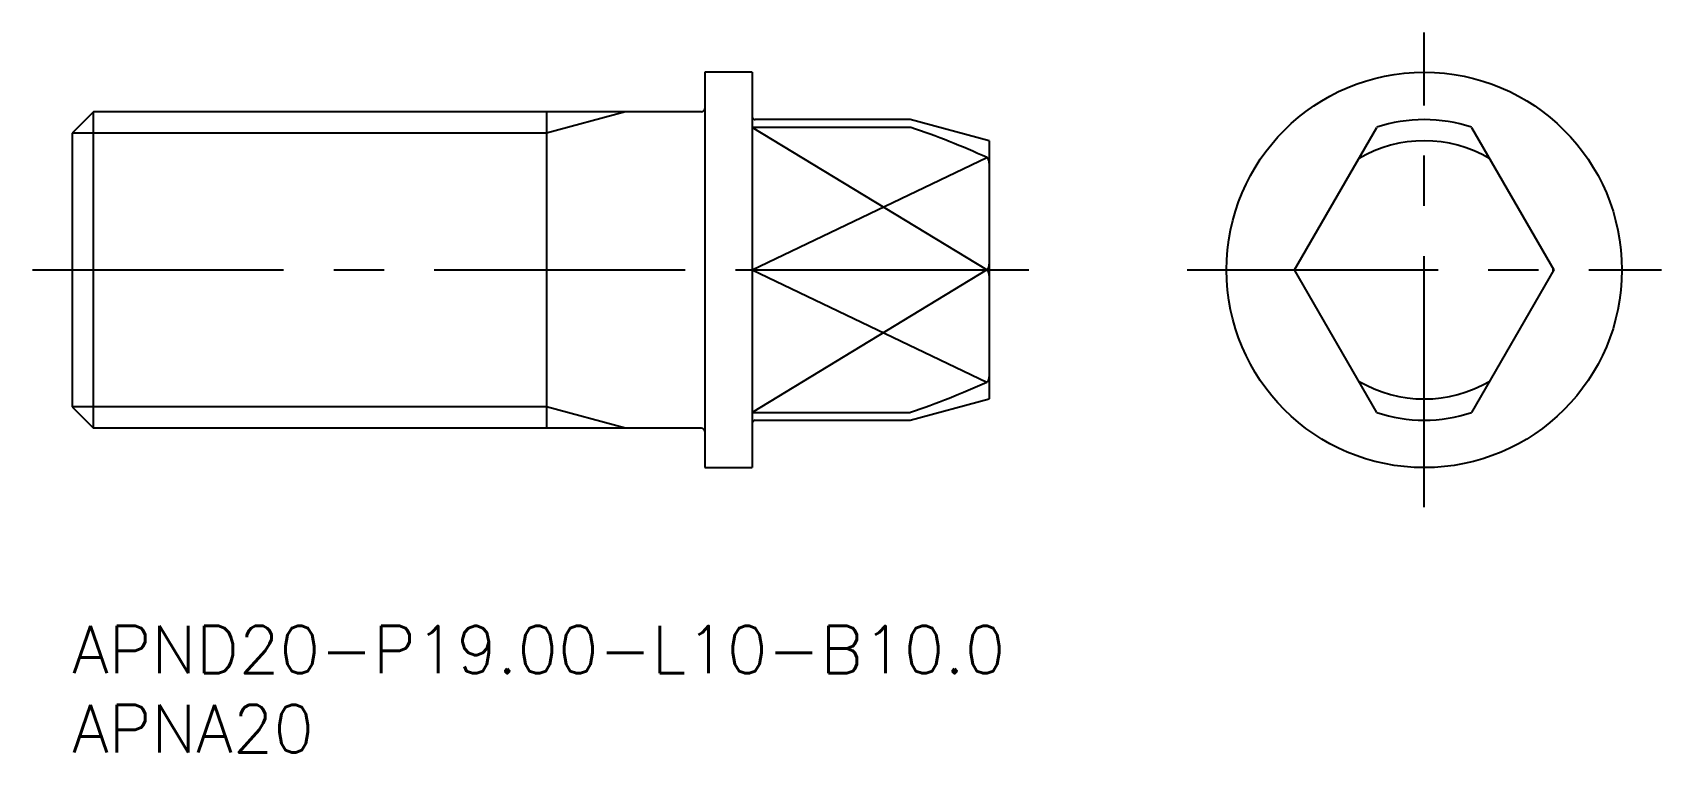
# Model space of a CAD drawing. Extents: x -3 to 101, y -8 to 38.
import ezdxf

# ---------------------------------------------------------------- set-up
doc = ezdxf.new("R2010")
doc.units = 0
doc.header["$LTSCALE"] = 0.5
doc.linetypes.add('CENTER', pattern=[50.8, 31.75, -6.35, 6.35, -6.35])
for name, color, linetype in [('MSM_CENTER', 1, 'CENTER'), ('MSM_CONTINUOUS', 7, 'CONTINUOUS'), ('MSM_NARROW', 5, 'CONTINUOUS'), ('MSM_PART_NUMBER', 7, 'CONTINUOUS')]:
    doc.layers.add(name, color=color, linetype=linetype)
doc.styles.get("Standard").update_dxf_attribs({"font": 'txt.shx', "height": 1.5, "bigfont": 'bigfont.shx'})

# ---------------------------------------------------------------- blocks, each defined once
blk = doc.blocks.new('*U17')
at = {"layer": 'MSM_PART_NUMBER'}
blk.add_text('APND20-P19.00-L10-B10.0', height=3, dxfattribs=at).set_placement((0, -3))
blk = doc.blocks.new('*U18')
at = {"layer": 'MSM_PART_NUMBER'}
blk.add_text('APNA20', height=3, dxfattribs=at).set_placement((0, -8))

msp = doc.modelspace()

# ---------------------------------------------------------------- linework, layer by layer
at = {"layer": 'MSM_CENTER'}
for p, q in [((85.5, 7.5), (85.5, 37.5)), ((-2.5, 22.5), (60.5, 22.5)), ((70.5, 22.5), (100.5, 22.5))]:
    msp.add_line(p, q, dxfattribs=at)
at = {"layer": 'MSM_CONTINUOUS'}
for p, q in [((43, 35), (40, 35)), ((40, 35), (40, 10)), ((43, 35), (43, 10)), ((1.35, 32.5), (0, 31.15)), ((1.35, 12.5), (1.35, 32.5)), ((39.8, 32.5), (1.35, 32.5)), ((30, 32.5), (30, 12.5)), ((53, 32), (43.2, 32)), ((58, 30.66), (53, 32)), ((0, 31.15), (0, 13.85)), ((52.97, 31.51), (43, 31.51)), ((77.3, 22.5), (82.5, 31.51)), ((88.5, 31.51), (93.7, 22.5)), ((58, 30.66), (58, 14.34)), ((43, 22.5), (57.84, 22.5)), ((57.84, 22.5), (57.85, 22.51)), ((57.85, 22.49), (57.84, 22.5)), ((82.5, 13.49), (77.3, 22.5)), ((93.7, 22.5), (88.5, 13.49)), ((0, 13.85), (1.35, 12.5)), ((43, 13.49), (52.97, 13.49)), ((53, 13), (58, 14.34)), ((39.8, 12.5), (1.35, 12.5)), ((43.2, 13), (53, 13)), ((40, 10), (43, 10))]:
    msp.add_line(p, q, dxfattribs=at)
msp.add_circle((85.5, 22.5), 12.5, dxfattribs=at)
for centre, radius, start, end in [((39.8, 32.7), 0.2, 270, 0), ((43.2, 32.2), 0.2, 180, 270), ((85.5, 22.5), 9.5, 71.5915, 108.4085), ((52.91, 30.98), 0.539, 77.4569, 83.0428), ((35.27, -20.49), 54.95, 65.7307, 71.1442), ((85.5, 22.5), 8.16, 59.4616, 120.5384), ((57.75, 29.4), 0.223, 21.8073, 61.7471), ((57.41, 29.25), 0.586, 359.4906, 23.0325), ((57.43, 22.85), 0.565, 336.6099, 0.9585), ((57.74, 22.71), 0.232, 299.0239, 337.591), ((57.74, 22.29), 0.232, 22.409, 60.9761), ((57.43, 22.15), 0.565, 359.0415, 23.3901), ((85.5, 22.5), 8.16, 179.4616, 180.5384), ((85.5, 22.5), 8.16, 359.4616, 0.5384), ((57.74, 15.6), 0.232, 299.0239, 337.591), ((57.45, 15.74), 0.551, 336.2772, 1.2913), ((85.5, 22.5), 8.16, 239.4616, 300.5384), ((35.31, 65.38), 54.82, 288.8496, 294.2755), ((52.91, 14), 0.513, 276.8175, 282.6825), ((85.5, 22.5), 9.5, 251.5915, 288.4085), ((39.8, 12.3), 0.2, 0, 90), ((43.2, 12.8), 0.2, 90, 180)]:
    msp.add_arc(centre, radius, start, end, dxfattribs=at)
at = {"layer": 'MSM_NARROW'}
for p, q in [((35, 32.5), (30, 31.15)), ((30, 31.15), (0, 31.15)), ((57.84, 22.5), (43, 31.51)), ((43, 22.5), (57.85, 29.6)), ((43, 22.5), (57.85, 15.4)), ((57.84, 22.5), (43, 13.49)), ((30, 13.85), (0, 13.85)), ((35, 12.5), (30, 13.85))]:
    msp.add_line(p, q, dxfattribs=at)

# ---------------------------------------------------------------- block references
at = {"layer": 'MSM_CONTINUOUS'}
for name in ['*U17', '*U18']:
    msp.add_blockref(name, (0, 0), dxfattribs=at)

doc.saveas('drawing.dxf')
